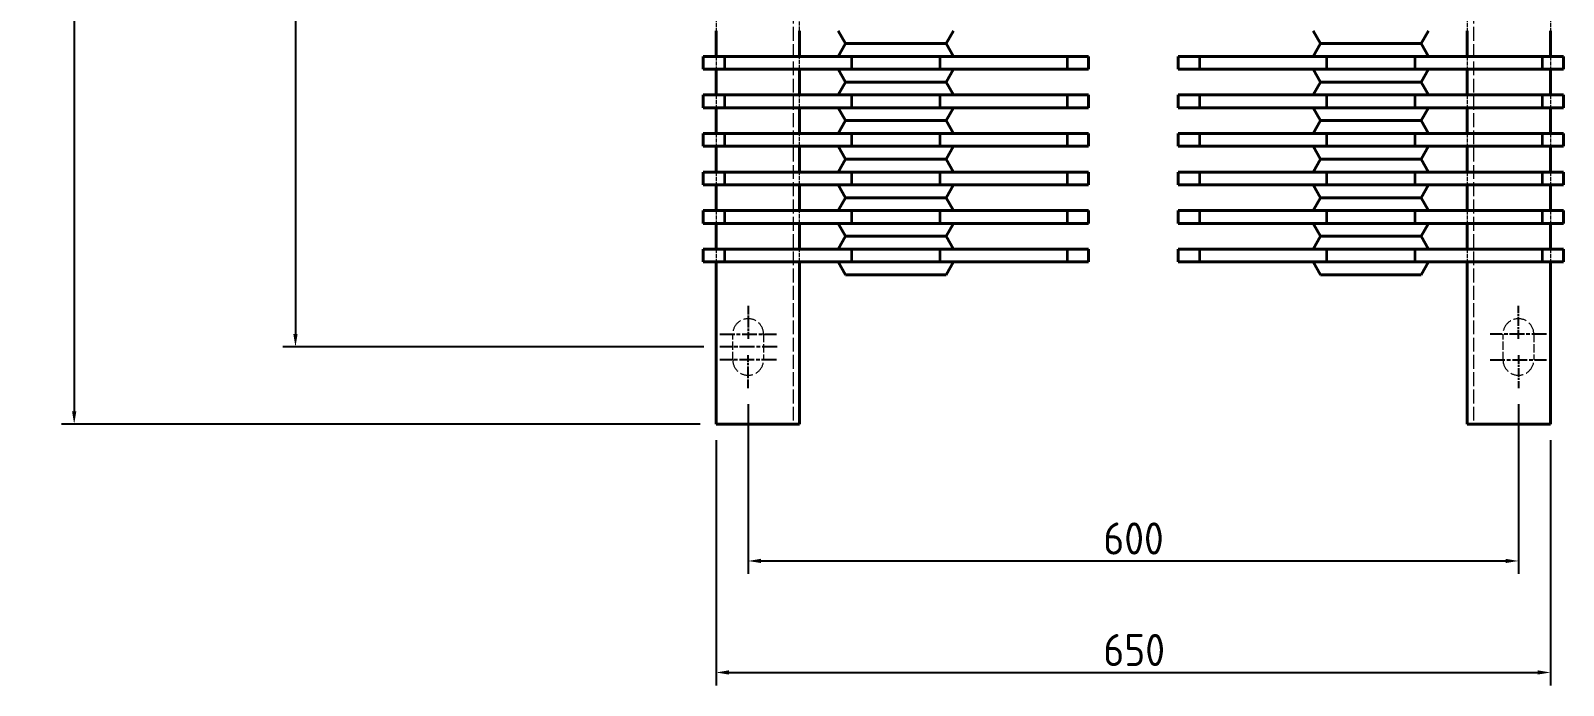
# Model space of a CAD drawing. Header units: millimetres. Extents: x 0 to 5945, y 0 to 4205.
# Drawn here: x 1580 to 2773, y 2445 to 2955 of the extents above; entities that cross this region are included whole.
import ezdxf

# ---------------------------------------------------------------- set-up
doc = ezdxf.new("R2010")
doc.units = ezdxf.units.MM
doc.header["$LTSCALE"] = 5
doc.linetypes.add('CHAIN', pattern=[0.3543, 0.2362, -0.0295, 0.0591, -0.0295])
doc.linetypes.add('DASHED', pattern=[0.2067, 0.1654, -0.0413])
for name, color, linetype, lineweight in [('가려진 것(ISO)', 2, 'DASHED', 18), ('가시적인 것(ISO)', 3, 'Continuous', 40), ('가시적인 좁은 것(ISO)', 3, 'Continuous', 35), ('중심 표식(ISO)', 1, 'Continuous', 25), ('중심선(ISO)', 1, 'Continuous', 25), ('치수(ISO)', 2, 'Continuous', 25)]:
    doc.layers.add(name, color=color, linetype=linetype, lineweight=lineweight)
doc.styles.add('치수 텍스트_PSTEK_POSCO', font='isocp.shx')
doc.dimstyles.new('치수_PSTEK_POSCO', dxfattribs={"dimscale": 5, "dimtxt": 5, "dimasz": 2, "dimexe": 2, "dimexo": 2.5, "dimgap": 1, "dimtad": 1, "dimrnd": 1e-08, "dimdsep": 46, "dimtxsty": '치수 텍스트_PSTEK_POSCO', "dimcen": 0.09, "dimdle": 10, "dimclrd": 7, "dimclre": 7, "dimclrt": 2, "dimadec": 1, "dimazin": 2, "dimtfac": 1, "dimtmove": 0, "dimatfit": 3, "dimfxl": 0, "dimtolj": 1, "dimlwd": -1, "dimlwe": -1, "dimarcsym": 0})

# ---------------------------------------------------------------- blocks, each defined once
blk = doc.blocks.new('*D24')
at = {"layer": 'Defpoints', "color": 0, "transparency": 16777216}
for p in [(2113.5, 3898.8), (1613.5, 2648.8), (2113.5, 2648.8)]:
    blk.add_point(p, dxfattribs=at)
at = {"layer": '치수(ISO)', "color": 7, "transparency": 16777216}
for p, q in [((2101, 3898.8), (1603.5, 3898.8)), ((1613.5, 3888.8), (1613.5, 2658.8)), ((2101, 2648.8), (1603.5, 2648.8))]:
    blk.add_line(p, q, dxfattribs=at)
for points in [[(1611.8, 3888.8), (1615.2, 3888.8), (1613.5, 3898.8)], [(1611.8, 2658.8), (1615.2, 2658.8), (1613.5, 2648.8)]]:
    blk.add_solid(points, dxfattribs=at)
at = {"layer": '치수(ISO)', "color": 2, "transparency": 16777216, "insert": (1596, 3257), "char_height": 25, "attachment_point": 4, "rotation": 90, "style": '치수 텍스트_PSTEK_POSCO'}
blk.add_mtext('\\A1;1250', dxfattribs=at)
blk = doc.blocks.new('*D35')
at = {"layer": 'Defpoints', "color": 0, "transparency": 16777216}
for p in [(2116.4, 3838.8), (1785.9, 2708.8), (2116.5, 2708.8)]:
    blk.add_point(p, dxfattribs=at)
at = {"layer": '치수(ISO)', "color": 7, "transparency": 16777216}
for p, q in [((2103.9, 3838.8), (1775.9, 3838.8)), ((1785.9, 3828.8), (1785.9, 2718.8)), ((2104, 2708.8), (1775.9, 2708.8))]:
    blk.add_line(p, q, dxfattribs=at)
for points in [[(1784.2, 3828.8), (1787.5, 3828.8), (1785.9, 3838.8)], [(1784.2, 2718.8), (1787.5, 2718.8), (1785.9, 2708.8)]]:
    blk.add_solid(points, dxfattribs=at)
at = {"layer": '치수(ISO)', "color": 2, "transparency": 16777216, "insert": (1768.4, 3247.5), "char_height": 25, "attachment_point": 4, "rotation": 90, "style": '치수 텍스트_PSTEK_POSCO'}
blk.add_mtext('\\A1;1130', dxfattribs=at)
blk = doc.blocks.new('*D36')
at = {"layer": 'Defpoints', "color": 0, "transparency": 16777216}
for p in [(2138.5, 2676.8), (2738.5, 2676.8), (2738.5, 2542.2)]:
    blk.add_point(p, dxfattribs=at)
at = {"layer": '치수(ISO)', "color": 7, "transparency": 16777216}
for p, q in [((2138.5, 2664.3), (2138.5, 2532.2)), ((2738.5, 2664.3), (2738.5, 2532.2)), ((2148.5, 2542.2), (2728.5, 2542.2))]:
    blk.add_line(p, q, dxfattribs=at)
for points in [[(2148.5, 2543.9), (2148.5, 2540.6), (2138.5, 2542.2)], [(2728.5, 2543.9), (2728.5, 2540.6), (2738.5, 2542.2)]]:
    blk.add_solid(points, dxfattribs=at)
at = {"layer": '치수(ISO)', "color": 2, "transparency": 16777216, "insert": (2415.2, 2559.7), "char_height": 25, "attachment_point": 4, "style": '치수 텍스트_PSTEK_POSCO'}
blk.add_mtext('\\A1;600', dxfattribs=at)
blk = doc.blocks.new('*D37')
at = {"layer": 'Defpoints', "color": 0, "transparency": 16777216}
for p in [(2113.5, 2648.8), (2763.5, 2648.8), (2763.5, 2455.4)]:
    blk.add_point(p, dxfattribs=at)
at = {"layer": '치수(ISO)', "color": 7, "transparency": 16777216}
for p, q in [((2113.5, 2636.3), (2113.5, 2445.4)), ((2763.5, 2636.3), (2763.5, 2445.4)), ((2123.5, 2455.4), (2753.5, 2455.4))]:
    blk.add_line(p, q, dxfattribs=at)
for points in [[(2123.5, 2457.1), (2123.5, 2453.8), (2113.5, 2455.4)], [(2753.5, 2457.1), (2753.5, 2453.8), (2763.5, 2455.4)]]:
    blk.add_solid(points, dxfattribs=at)
at = {"layer": '치수(ISO)', "color": 2, "transparency": 16777216, "insert": (2415.2, 2472.9), "char_height": 25, "attachment_point": 4, "style": '치수 텍스트_PSTEK_POSCO'}
blk.add_mtext('\\A1;650', dxfattribs=at)

msp = doc.modelspace()

# ---------------------------------------------------------------- linework, layer by layer
at = {"layer": '가려진 것(ISO)', "ltscale": 13.005186}
for p, q in [((2173.499, 3898.763), (2173.499, 2648.763)), ((2703.499, 3898.763), (2703.499, 2648.763))]:
    msp.add_line(p, q, dxfattribs=at)
at = {"layer": '가려진 것(ISO)', "ltscale": 3.809293}
for p, q in [((2113.499, 2964.963), (2113.499, 2954.963)), ((2178.499, 2954.963), (2178.499, 2964.963)), ((2698.499, 2964.963), (2698.499, 2954.963)), ((2763.499, 2964.963), (2763.499, 2954.963)), ((2113.499, 2934.963), (2113.499, 2924.963)), ((2178.499, 2924.963), (2178.499, 2934.963)), ((2698.499, 2934.963), (2698.499, 2924.963)), ((2763.499, 2934.963), (2763.499, 2924.963)), ((2113.499, 2904.963), (2113.499, 2894.963)), ((2178.499, 2894.963), (2178.499, 2904.963)), ((2698.499, 2904.963), (2698.499, 2894.963)), ((2763.499, 2904.963), (2763.499, 2894.963)), ((2113.499, 2874.963), (2113.499, 2864.963)), ((2178.499, 2864.963), (2178.499, 2874.963)), ((2698.499, 2874.963), (2698.499, 2864.963)), ((2763.499, 2874.963), (2763.499, 2864.963)), ((2113.499, 2844.963), (2113.499, 2834.963)), ((2178.499, 2834.963), (2178.499, 2844.963)), ((2698.499, 2844.963), (2698.499, 2834.963)), ((2763.499, 2844.963), (2763.499, 2834.963)), ((2113.499, 2814.963), (2113.499, 2804.963)), ((2178.499, 2804.963), (2178.499, 2814.963)), ((2698.499, 2814.963), (2698.499, 2804.963)), ((2763.499, 2814.963), (2763.499, 2804.963)), ((2113.499, 2784.963), (2113.499, 2774.963)), ((2178.499, 2774.963), (2178.499, 2784.963)), ((2698.499, 2784.963), (2698.499, 2774.963)), ((2763.499, 2784.963), (2763.499, 2774.963))]:
    msp.add_line(p, q, dxfattribs=at)
at = {"layer": '가려진 것(ISO)', "ltscale": 7.618686}
for p, q in [((2126.499, 2698.763), (2126.499, 2718.763)), ((2150.499, 2718.763), (2150.499, 2698.763)), ((2726.499, 2698.763), (2726.499, 2718.763)), ((2750.499, 2718.763), (2750.499, 2698.763))]:
    msp.add_line(p, q, dxfattribs=at)
at = {"layer": '가려진 것(ISO)', "ltscale": 12.173893}
for centre, start, end in [((2138.499, 2718.763), 0, 180), ((2738.499, 2718.763), 0, 180), ((2138.499, 2698.763), 180, 0), ((2738.499, 2698.763), 180, 0)]:
    msp.add_arc(centre, 12, start, end, dxfattribs=at)
at = {"layer": '가시적인 것(ISO)'}
for p, q in [((2113.499, 2954.963), (2113.499, 2934.963)), ((2178.499, 2934.963), (2178.499, 2954.963)), ((2214.273, 2944.963), (2208.499, 2954.963)), ((2292.726, 2944.963), (2298.499, 2954.963)), ((2584.273, 2944.963), (2578.499, 2954.963)), ((2662.726, 2944.963), (2668.499, 2954.963)), ((2698.499, 2954.963), (2698.499, 2934.963)), ((2763.499, 2954.963), (2763.499, 2934.963)), ((2214.273, 2944.963), (2208.499, 2934.963)), ((2214.273, 2944.963), (2292.726, 2944.963)), ((2292.726, 2944.963), (2298.499, 2934.963)), ((2584.273, 2944.963), (2578.499, 2934.963)), ((2584.273, 2944.963), (2662.726, 2944.963)), ((2662.726, 2944.963), (2668.499, 2934.963)), ((2119.949, 2934.963), (2103.499, 2934.963)), ((2103.499, 2934.963), (2103.499, 2924.963)), ((2119.949, 2934.963), (2219.297, 2934.963)), ((2287.701, 2934.963), (2219.297, 2934.963)), ((2287.701, 2934.963), (2387.05, 2934.963)), ((2403.499, 2934.963), (2387.05, 2934.963)), ((2403.499, 2934.963), (2403.499, 2924.963)), ((2489.949, 2934.963), (2473.499, 2934.963)), ((2473.499, 2934.963), (2473.499, 2924.963)), ((2489.949, 2934.963), (2589.297, 2934.963)), ((2657.701, 2934.963), (2589.297, 2934.963)), ((2657.701, 2934.963), (2757.05, 2934.963)), ((2773.499, 2934.963), (2757.05, 2934.963)), ((2773.499, 2934.963), (2773.499, 2924.963)), ((2103.499, 2924.963), (2119.949, 2924.963)), ((2113.499, 2924.963), (2113.499, 2904.963)), ((2219.297, 2924.963), (2119.949, 2924.963)), ((2178.499, 2904.963), (2178.499, 2924.963)), ((2214.273, 2914.963), (2208.499, 2924.963)), ((2214.273, 2914.963), (2208.499, 2904.963)), ((2214.273, 2914.963), (2292.726, 2914.963)), ((2219.297, 2924.963), (2287.701, 2924.963)), ((2387.05, 2924.963), (2287.701, 2924.963)), ((2292.726, 2914.963), (2298.499, 2924.963)), ((2292.726, 2914.963), (2298.499, 2904.963)), ((2387.05, 2924.963), (2403.499, 2924.963)), ((2473.499, 2924.963), (2489.949, 2924.963)), ((2589.297, 2924.963), (2489.949, 2924.963)), ((2584.273, 2914.963), (2578.499, 2924.963)), ((2584.273, 2914.963), (2578.499, 2904.963)), ((2584.273, 2914.963), (2662.726, 2914.963)), ((2589.297, 2924.963), (2657.701, 2924.963)), ((2757.05, 2924.963), (2657.701, 2924.963)), ((2662.726, 2914.963), (2668.499, 2924.963)), ((2662.726, 2914.963), (2668.499, 2904.963)), ((2698.499, 2924.963), (2698.499, 2904.963)), ((2757.05, 2924.963), (2773.499, 2924.963)), ((2763.499, 2924.963), (2763.499, 2904.963)), ((2119.949, 2904.963), (2103.499, 2904.963)), ((2103.499, 2904.963), (2103.499, 2894.963)), ((2119.949, 2904.963), (2219.297, 2904.963)), ((2287.701, 2904.963), (2219.297, 2904.963)), ((2287.701, 2904.963), (2387.05, 2904.963)), ((2403.499, 2904.963), (2387.05, 2904.963)), ((2403.499, 2904.963), (2403.499, 2894.963)), ((2489.949, 2904.963), (2473.499, 2904.963)), ((2473.499, 2904.963), (2473.499, 2894.963)), ((2489.949, 2904.963), (2589.297, 2904.963)), ((2657.701, 2904.963), (2589.297, 2904.963)), ((2657.701, 2904.963), (2757.05, 2904.963)), ((2773.499, 2904.963), (2757.05, 2904.963)), ((2773.499, 2904.963), (2773.499, 2894.963)), ((2103.499, 2894.963), (2119.949, 2894.963)), ((2113.499, 2894.963), (2113.499, 2874.963)), ((2219.297, 2894.963), (2119.949, 2894.963)), ((2178.499, 2874.963), (2178.499, 2894.963)), ((2214.273, 2884.963), (2208.499, 2894.963)), ((2219.297, 2894.963), (2287.701, 2894.963)), ((2387.05, 2894.963), (2287.701, 2894.963)), ((2292.726, 2884.963), (2298.499, 2894.963)), ((2387.05, 2894.963), (2403.499, 2894.963)), ((2473.499, 2894.963), (2489.949, 2894.963)), ((2589.297, 2894.963), (2489.949, 2894.963)), ((2584.273, 2884.963), (2578.499, 2894.963)), ((2589.297, 2894.963), (2657.701, 2894.963)), ((2757.05, 2894.963), (2657.701, 2894.963)), ((2662.726, 2884.963), (2668.499, 2894.963)), ((2698.499, 2894.963), (2698.499, 2874.963)), ((2757.05, 2894.963), (2773.499, 2894.963)), ((2763.499, 2894.963), (2763.499, 2874.963)), ((2214.273, 2884.963), (2208.499, 2874.963)), ((2214.273, 2884.963), (2292.726, 2884.963)), ((2292.726, 2884.963), (2298.499, 2874.963)), ((2584.273, 2884.963), (2578.499, 2874.963)), ((2584.273, 2884.963), (2662.726, 2884.963)), ((2662.726, 2884.963), (2668.499, 2874.963)), ((2119.949, 2874.963), (2103.499, 2874.963)), ((2103.499, 2874.963), (2103.499, 2864.963)), ((2119.949, 2874.963), (2219.297, 2874.963)), ((2287.701, 2874.963), (2219.297, 2874.963)), ((2287.701, 2874.963), (2387.05, 2874.963)), ((2403.499, 2874.963), (2387.05, 2874.963)), ((2403.499, 2874.963), (2403.499, 2864.963)), ((2489.949, 2874.963), (2473.499, 2874.963)), ((2473.499, 2874.963), (2473.499, 2864.963)), ((2489.949, 2874.963), (2589.297, 2874.963)), ((2657.701, 2874.963), (2589.297, 2874.963)), ((2657.701, 2874.963), (2757.05, 2874.963)), ((2773.499, 2874.963), (2757.05, 2874.963)), ((2773.499, 2874.963), (2773.499, 2864.963)), ((2103.499, 2864.963), (2119.949, 2864.963)), ((2113.499, 2864.963), (2113.499, 2844.963)), ((2219.297, 2864.963), (2119.949, 2864.963)), ((2178.499, 2844.963), (2178.499, 2864.963)), ((2214.273, 2854.963), (2208.499, 2864.963)), ((2214.273, 2854.963), (2208.499, 2844.963)), ((2214.273, 2854.963), (2292.726, 2854.963)), ((2219.297, 2864.963), (2287.701, 2864.963)), ((2387.05, 2864.963), (2287.701, 2864.963)), ((2292.726, 2854.963), (2298.499, 2864.963)), ((2292.726, 2854.963), (2298.499, 2844.963)), ((2387.05, 2864.963), (2403.499, 2864.963)), ((2473.499, 2864.963), (2489.949, 2864.963)), ((2589.297, 2864.963), (2489.949, 2864.963)), ((2584.273, 2854.963), (2578.499, 2864.963)), ((2584.273, 2854.963), (2578.499, 2844.963)), ((2584.273, 2854.963), (2662.726, 2854.963)), ((2589.297, 2864.963), (2657.701, 2864.963)), ((2757.05, 2864.963), (2657.701, 2864.963)), ((2662.726, 2854.963), (2668.499, 2864.963)), ((2662.726, 2854.963), (2668.499, 2844.963)), ((2698.499, 2864.963), (2698.499, 2844.963)), ((2757.05, 2864.963), (2773.499, 2864.963)), ((2763.499, 2864.963), (2763.499, 2844.963)), ((2119.949, 2844.963), (2103.499, 2844.963)), ((2103.499, 2844.963), (2103.499, 2834.963)), ((2119.949, 2844.963), (2219.297, 2844.963)), ((2287.701, 2844.963), (2219.297, 2844.963)), ((2287.701, 2844.963), (2387.05, 2844.963)), ((2403.499, 2844.963), (2387.05, 2844.963)), ((2403.499, 2844.963), (2403.499, 2834.963)), ((2489.949, 2844.963), (2473.499, 2844.963)), ((2473.499, 2844.963), (2473.499, 2834.963)), ((2489.949, 2844.963), (2589.297, 2844.963)), ((2657.701, 2844.963), (2589.297, 2844.963)), ((2657.701, 2844.963), (2757.05, 2844.963)), ((2773.499, 2844.963), (2757.05, 2844.963)), ((2773.499, 2844.963), (2773.499, 2834.963)), ((2103.499, 2834.963), (2119.949, 2834.963)), ((2113.499, 2834.963), (2113.499, 2814.963)), ((2219.297, 2834.963), (2119.949, 2834.963)), ((2178.499, 2814.963), (2178.499, 2834.963)), ((2214.273, 2824.963), (2208.499, 2834.963)), ((2219.297, 2834.963), (2287.701, 2834.963)), ((2387.05, 2834.963), (2287.701, 2834.963)), ((2292.726, 2824.963), (2298.499, 2834.963)), ((2387.05, 2834.963), (2403.499, 2834.963)), ((2473.499, 2834.963), (2489.949, 2834.963)), ((2589.297, 2834.963), (2489.949, 2834.963)), ((2584.273, 2824.963), (2578.499, 2834.963)), ((2589.297, 2834.963), (2657.701, 2834.963)), ((2757.05, 2834.963), (2657.701, 2834.963)), ((2662.726, 2824.963), (2668.499, 2834.963)), ((2698.499, 2834.963), (2698.499, 2814.963)), ((2757.05, 2834.963), (2773.499, 2834.963)), ((2763.499, 2834.963), (2763.499, 2814.963)), ((2214.273, 2824.963), (2208.499, 2814.963)), ((2214.273, 2824.963), (2292.726, 2824.963)), ((2292.726, 2824.963), (2298.499, 2814.963)), ((2584.273, 2824.963), (2578.499, 2814.963)), ((2584.273, 2824.963), (2662.726, 2824.963)), ((2662.726, 2824.963), (2668.499, 2814.963)), ((2119.949, 2814.963), (2103.499, 2814.963)), ((2103.499, 2814.963), (2103.499, 2804.963)), ((2119.949, 2814.963), (2219.297, 2814.963)), ((2287.701, 2814.963), (2219.297, 2814.963)), ((2287.701, 2814.963), (2387.05, 2814.963)), ((2403.499, 2814.963), (2387.05, 2814.963)), ((2403.499, 2814.963), (2403.499, 2804.963)), ((2489.949, 2814.963), (2473.499, 2814.963)), ((2473.499, 2814.963), (2473.499, 2804.963)), ((2489.949, 2814.963), (2589.297, 2814.963)), ((2657.701, 2814.963), (2589.297, 2814.963)), ((2657.701, 2814.963), (2757.05, 2814.963)), ((2773.499, 2814.963), (2757.05, 2814.963)), ((2773.499, 2814.963), (2773.499, 2804.963)), ((2103.499, 2804.963), (2119.949, 2804.963)), ((2113.499, 2804.963), (2113.499, 2784.963)), ((2219.297, 2804.963), (2119.949, 2804.963)), ((2178.499, 2784.963), (2178.499, 2804.963)), ((2214.273, 2794.963), (2208.499, 2804.963)), ((2214.273, 2794.963), (2208.499, 2784.963)), ((2214.273, 2794.963), (2292.726, 2794.963)), ((2219.297, 2804.963), (2287.701, 2804.963)), ((2387.05, 2804.963), (2287.701, 2804.963)), ((2292.726, 2794.963), (2298.499, 2804.963)), ((2292.726, 2794.963), (2298.499, 2784.963)), ((2387.05, 2804.963), (2403.499, 2804.963)), ((2473.499, 2804.963), (2489.949, 2804.963)), ((2589.297, 2804.963), (2489.949, 2804.963)), ((2584.273, 2794.963), (2578.499, 2804.963)), ((2584.273, 2794.963), (2578.499, 2784.963)), ((2584.273, 2794.963), (2662.726, 2794.963)), ((2589.297, 2804.963), (2657.701, 2804.963)), ((2757.05, 2804.963), (2657.701, 2804.963)), ((2662.726, 2794.963), (2668.499, 2804.963)), ((2662.726, 2794.963), (2668.499, 2784.963)), ((2698.499, 2804.963), (2698.499, 2784.963)), ((2757.05, 2804.963), (2773.499, 2804.963)), ((2763.499, 2804.963), (2763.499, 2784.963)), ((2119.949, 2784.963), (2103.499, 2784.963)), ((2103.499, 2784.963), (2103.499, 2774.963)), ((2119.949, 2784.963), (2219.297, 2784.963)), ((2287.701, 2784.963), (2219.297, 2784.963)), ((2287.701, 2784.963), (2387.05, 2784.963)), ((2403.499, 2784.963), (2387.05, 2784.963)), ((2403.499, 2784.963), (2403.499, 2774.963)), ((2489.949, 2784.963), (2473.499, 2784.963)), ((2473.499, 2784.963), (2473.499, 2774.963)), ((2489.949, 2784.963), (2589.297, 2784.963)), ((2657.701, 2784.963), (2589.297, 2784.963)), ((2657.701, 2784.963), (2757.05, 2784.963)), ((2773.499, 2784.963), (2757.05, 2784.963)), ((2773.499, 2784.963), (2773.499, 2774.963)), ((2103.499, 2774.963), (2119.949, 2774.963)), ((2113.499, 2774.963), (2113.499, 2648.763)), ((2219.297, 2774.963), (2119.949, 2774.963)), ((2178.499, 2648.763), (2178.499, 2774.963)), ((2214.273, 2764.963), (2208.499, 2774.963)), ((2219.297, 2774.963), (2287.701, 2774.963)), ((2387.05, 2774.963), (2287.701, 2774.963)), ((2292.726, 2764.963), (2298.499, 2774.963)), ((2387.05, 2774.963), (2403.499, 2774.963)), ((2473.499, 2774.963), (2489.949, 2774.963)), ((2589.297, 2774.963), (2489.949, 2774.963)), ((2584.273, 2764.963), (2578.499, 2774.963)), ((2589.297, 2774.963), (2657.701, 2774.963)), ((2757.05, 2774.963), (2657.701, 2774.963)), ((2662.726, 2764.963), (2668.499, 2774.963)), ((2698.499, 2774.963), (2698.499, 2648.763)), ((2757.05, 2774.963), (2773.499, 2774.963)), ((2763.499, 2774.963), (2763.499, 2648.763)), ((2214.273, 2764.963), (2292.726, 2764.963)), ((2584.273, 2764.963), (2662.726, 2764.963)), ((2178.499, 2648.763), (2113.499, 2648.763)), ((2763.499, 2648.763), (2698.499, 2648.763))]:
    msp.add_line(p, q, dxfattribs=at)
at = {"layer": '가시적인 좁은 것(ISO)'}
for p, q in [((2119.949, 2934.963), (2119.949, 2924.963)), ((2219.297, 2924.963), (2219.297, 2934.963)), ((2287.701, 2934.963), (2287.701, 2924.963)), ((2387.05, 2934.963), (2387.05, 2924.963)), ((2489.949, 2934.963), (2489.949, 2924.963)), ((2589.297, 2924.963), (2589.297, 2934.963)), ((2657.701, 2934.963), (2657.701, 2924.963)), ((2757.05, 2934.963), (2757.05, 2924.963)), ((2119.949, 2904.963), (2119.949, 2894.963)), ((2219.297, 2894.963), (2219.297, 2904.963)), ((2287.701, 2904.963), (2287.701, 2894.963)), ((2387.05, 2904.963), (2387.05, 2894.963)), ((2489.949, 2904.963), (2489.949, 2894.963)), ((2589.297, 2894.963), (2589.297, 2904.963)), ((2657.701, 2904.963), (2657.701, 2894.963)), ((2757.05, 2904.963), (2757.05, 2894.963)), ((2119.949, 2874.963), (2119.949, 2864.963)), ((2219.297, 2864.963), (2219.297, 2874.963)), ((2287.701, 2874.963), (2287.701, 2864.963)), ((2387.05, 2874.963), (2387.05, 2864.963)), ((2489.949, 2874.963), (2489.949, 2864.963)), ((2589.297, 2864.963), (2589.297, 2874.963)), ((2657.701, 2874.963), (2657.701, 2864.963)), ((2757.05, 2874.963), (2757.05, 2864.963)), ((2119.949, 2844.963), (2119.949, 2834.963)), ((2219.297, 2834.963), (2219.297, 2844.963)), ((2287.701, 2844.963), (2287.701, 2834.963)), ((2387.05, 2844.963), (2387.05, 2834.963)), ((2489.949, 2844.963), (2489.949, 2834.963)), ((2589.297, 2834.963), (2589.297, 2844.963)), ((2657.701, 2844.963), (2657.701, 2834.963)), ((2757.05, 2844.963), (2757.05, 2834.963)), ((2119.949, 2814.963), (2119.949, 2804.963)), ((2219.297, 2804.963), (2219.297, 2814.963)), ((2287.701, 2814.963), (2287.701, 2804.963)), ((2387.05, 2814.963), (2387.05, 2804.963)), ((2489.949, 2814.963), (2489.949, 2804.963)), ((2589.297, 2804.963), (2589.297, 2814.963)), ((2657.701, 2814.963), (2657.701, 2804.963)), ((2757.05, 2814.963), (2757.05, 2804.963)), ((2119.949, 2784.963), (2119.949, 2774.963)), ((2219.297, 2774.963), (2219.297, 2784.963)), ((2287.701, 2784.963), (2287.701, 2774.963)), ((2387.05, 2784.963), (2387.05, 2774.963)), ((2489.949, 2784.963), (2489.949, 2774.963)), ((2589.297, 2774.963), (2589.297, 2784.963)), ((2657.701, 2784.963), (2657.701, 2774.963)), ((2757.05, 2784.963), (2757.05, 2774.963))]:
    msp.add_line(p, q, dxfattribs=at)
at = {"layer": '중심 표식(ISO)', "linetype": 'CHAIN', "ltscale": 5.722618}
for p, q in [((2138.499, 2740.763), (2138.499, 2715.013)), ((2738.499, 2715.013), (2738.499, 2740.763)), ((2138.499, 2676.763), (2138.499, 2702.513)), ((2738.499, 2702.513), (2738.499, 2676.763))]:
    msp.add_line(p, q, dxfattribs=at)
at = {"layer": '중심 표식(ISO)', "linetype": 'CHAIN', "ltscale": 9.778525}
for p, q in [((2116.499, 2718.763), (2160.499, 2718.763)), ((2760.499, 2718.763), (2716.499, 2718.763)), ((2160.499, 2698.763), (2116.499, 2698.763)), ((2716.499, 2698.763), (2760.499, 2698.763))]:
    msp.add_line(p, q, dxfattribs=at)
at = {"layer": '중심선(ISO)', "linetype": 'CHAIN', "ltscale": 9.914}
msp.add_line((2161.128, 2708.763), (2116.518, 2708.763), dxfattribs=at)

# ---------------------------------------------------------------- dimensions: what is measured, and where the dimension line sits
at = {"layer": '치수(ISO)', "color": 7}
for base, p1, p2, angle, picture, middle in [((1613.499, 2648.763), (2113.499, 3898.763), (2113.499, 2648.763), 90, '*D24', (1613.499, 3285.735)), ((1785.873, 2708.763), (2116.355, 3838.763), (2116.518, 2708.763), 90, '*D35', (1785.873, 3273.763)), ((2763.499, 2455.418), (2113.499, 2648.763), (2763.499, 2648.763), 180, '*D37', (2438.499, 2455.418))]:
    dim = msp.add_linear_dim(base=base, p1=p1, p2=p2, angle=angle, dimstyle='치수_PSTEK_POSCO', override={"dimdec": 2, "dimtp": 0, "dimtm": 0, "dimtdec": 2, "dimtofl": 0, "dimatfit": 1}, dxfattribs=at)
    dim.commit()
    dim.dimension.update_dxf_attribs({"geometry": picture, "text_midpoint": middle, "dimtype": 160})
dim = msp.add_linear_dim(base=(2738.499, 2542.228), p1=(2138.499, 2676.763), p2=(2738.499, 2676.763), dimstyle='치수_PSTEK_POSCO', override={"dimdec": 2, "dimtp": 0, "dimtm": 0, "dimtdec": 2, "dimtofl": 0, "dimatfit": 1}, dxfattribs=at)
dim.commit()
dim.dimension.update_dxf_attribs({"geometry": '*D36', "text_midpoint": (2438.499, 2542.228), "dimtype": 160})

doc.saveas('drawing.dxf')
